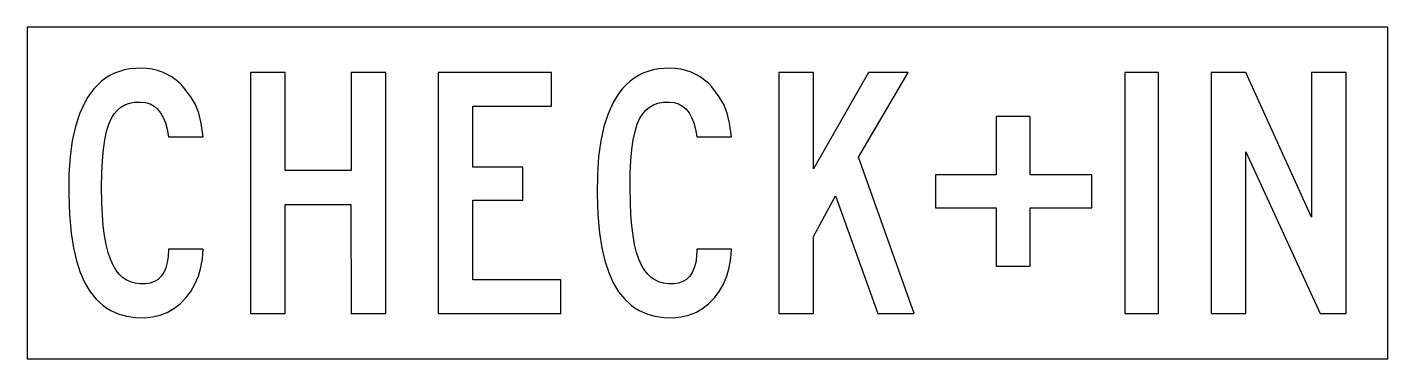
# Model space of a CAD drawing. Header units: inches. Extents: x 0 to 67.8, y 0 to 16.5.
import ezdxf

# ---------------------------------------------------------------- set-up
doc = ezdxf.new("R2010")
doc.units = ezdxf.units.IN
doc.layers.add('CUT', color=1, linetype='CONTINUOUS')
doc.layers.add('SHEET', color=8, linetype='CONTINUOUS')

msp = doc.modelspace()

# ---------------------------------------------------------------- linework, layer by layer
at = {"layer": 'CUT'}
for points in [[(2.065, 8.19), (2.103, 7.174), (2.189, 6.252), (2.303, 5.527), (2.453, 4.877), (2.641, 4.296), (2.867, 3.782), (3.132, 3.336), (3.434, 2.96), (3.776, 2.649), (3.962, 2.517), (4.161, 2.4), (4.535, 2.235), (4.942, 2.121), (5.386, 2.055), (5.859, 2.04), (6.245, 2.079), (6.616, 2.168), (6.97, 2.308), (7.302, 2.496), (7.616, 2.738), (7.9, 3.026), (8.146, 3.354), (8.355, 3.72), (8.522, 4.117), (8.646, 4.541), (8.725, 4.988), (8.758, 5.45), (7.035, 5.45), (7.016, 5.088), (6.973, 4.789), (6.902, 4.523), (6.801, 4.294), (6.673, 4.103), (6.515, 3.95), (6.332, 3.838), (6.117, 3.763), (5.886, 3.728), (5.619, 3.729), (5.368, 3.763), (5.138, 3.829), (4.935, 3.925), (4.75, 4.05), (4.582, 4.208), (4.432, 4.396), (4.277, 4.651), (4.143, 4.951), (4.027, 5.297), (3.93, 5.689), (3.851, 6.128), (3.789, 6.622), (3.745, 7.167), (3.717, 7.771), (3.705, 8.509), (3.714, 9.243), (3.743, 9.869), (3.791, 10.415), (3.859, 10.892), (3.949, 11.31), (4.061, 11.669), (4.196, 11.97), (4.332, 12.191), (4.488, 12.374), (4.665, 12.522), (4.863, 12.635), (5.091, 12.716), (5.348, 12.763), (5.645, 12.776), (5.897, 12.748), (6.12, 12.68), (6.317, 12.573), (6.491, 12.424), (6.642, 12.235), (6.77, 12.008), (6.878, 11.735), (6.963, 11.429), (7.034, 11.05), (8.758, 11.05), (8.661, 11.722), (8.54, 12.229), (8.375, 12.651), (8.146, 13.043), (7.774, 13.53), (7.601, 13.71), (7.411, 13.873), (7.199, 14.024), (6.975, 14.152), (6.739, 14.258), (6.488, 14.344), (6.228, 14.406), (5.962, 14.444), (5.688, 14.46), (5.397, 14.452), (5.116, 14.423), (4.847, 14.372), (4.59, 14.3), (4.346, 14.206), (4.119, 14.094), (3.904, 13.962), (3.701, 13.81), (3.509, 13.638), (3.329, 13.446), (3.161, 13.235), (3.005, 13.004), (2.861, 12.753), (2.609, 12.198), (2.403, 11.562), (2.246, 10.851), (2.137, 10.069), (2.075, 9.174)], [(11.116, 2.251), (12.842, 2.251), (12.842, 7.68), (16.123, 7.682), (16.127, 2.252), (17.853, 2.25), (17.853, 14.248), (16.127, 14.25), (16.127, 9.368), (12.846, 9.366), (12.842, 14.249), (11.116, 14.249)], [(20.464, 2.25), (26.569, 2.25), (26.569, 3.933), (22.19, 3.935), (22.19, 7.893), (24.673, 7.893), (24.674, 9.532), (22.19, 9.535), (22.19, 12.565), (26.105, 12.566), (26.105, 14.249), (20.466, 14.25)], [(28.381, 8.19), (28.419, 7.174), (28.505, 6.252), (28.619, 5.527), (28.769, 4.877), (28.957, 4.296), (29.183, 3.782), (29.448, 3.336), (29.751, 2.96), (30.092, 2.649), (30.278, 2.517), (30.477, 2.4), (30.851, 2.235), (31.258, 2.121), (31.702, 2.055), (32.175, 2.04), (32.561, 2.079), (32.933, 2.168), (33.286, 2.308), (33.618, 2.496), (33.932, 2.738), (34.216, 3.026), (34.462, 3.354), (34.671, 3.72), (34.839, 4.117), (34.962, 4.541), (35.042, 4.988), (35.075, 5.45), (33.351, 5.45), (33.332, 5.088), (33.289, 4.789), (33.218, 4.523), (33.117, 4.294), (32.989, 4.103), (32.831, 3.95), (32.648, 3.838), (32.433, 3.763), (32.202, 3.728), (31.936, 3.729), (31.684, 3.763), (31.455, 3.829), (31.251, 3.925), (31.066, 4.05), (30.898, 4.208), (30.748, 4.396), (30.594, 4.651), (30.459, 4.951), (30.344, 5.297), (30.247, 5.689), (30.168, 6.128), (30.106, 6.622), (30.061, 7.167), (30.033, 7.771), (30.021, 8.509), (30.03, 9.243), (30.059, 9.869), (30.107, 10.415), (30.175, 10.892), (30.265, 11.31), (30.377, 11.669), (30.512, 11.97), (30.648, 12.191), (30.804, 12.374), (30.981, 12.522), (31.179, 12.635), (31.407, 12.716), (31.665, 12.763), (31.961, 12.776), (32.213, 12.748), (32.436, 12.68), (32.633, 12.573), (32.807, 12.424), (32.959, 12.235), (33.086, 12.008), (33.195, 11.735), (33.279, 11.429), (33.35, 11.05), (35.075, 11.05), (34.977, 11.722), (34.856, 12.229), (34.691, 12.651), (34.462, 13.043), (34.091, 13.53), (33.917, 13.71), (33.727, 13.873), (33.515, 14.024), (33.291, 14.152), (33.055, 14.258), (32.804, 14.344), (32.544, 14.406), (32.278, 14.444), (32.005, 14.46), (31.713, 14.452), (31.432, 14.423), (31.163, 14.372), (30.906, 14.3), (30.662, 14.206), (30.435, 14.094), (30.22, 13.962), (30.017, 13.81), (29.825, 13.638), (29.645, 13.446), (29.477, 13.235), (29.321, 13.004), (29.177, 12.753), (28.925, 12.198), (28.719, 11.562), (28.562, 10.851), (28.453, 10.069), (28.391, 9.174)], [(37.433, 2.25), (39.159, 2.253), (39.159, 6.082), (40.252, 8.101), (42.359, 2.251), (44.169, 2.25), (41.391, 10.041), (43.874, 14.25), (41.894, 14.249), (39.159, 9.452), (39.158, 14.25), (37.434, 14.25)], [(54.653, 2.253), (56.337, 2.25), (56.337, 14.249), (54.655, 14.25)], [(58.948, 2.251), (60.674, 2.251), (60.674, 10.291), (64.379, 2.25), (65.685, 2.25), (65.685, 14.248), (63.959, 14.25), (63.958, 7.051), (60.675, 14.249), (58.948, 14.249)], [(45.222, 9.153), (45.223, 7.513), (48.253, 7.513), (48.253, 4.608), (49.937, 4.611), (49.94, 7.513), (53.011, 7.513), (53.011, 9.154), (49.937, 9.156), (49.936, 12.06), (48.254, 12.06), (48.253, 9.156)]]:
    msp.add_lwpolyline(points, close=True, dxfattribs=at)
at = {"layer": 'SHEET'}
msp.add_lwpolyline([(0, 0), (67.75, 0), (67.75, 16.5), (0, 16.5)], close=True, dxfattribs=at)

doc.saveas('drawing.dxf')
